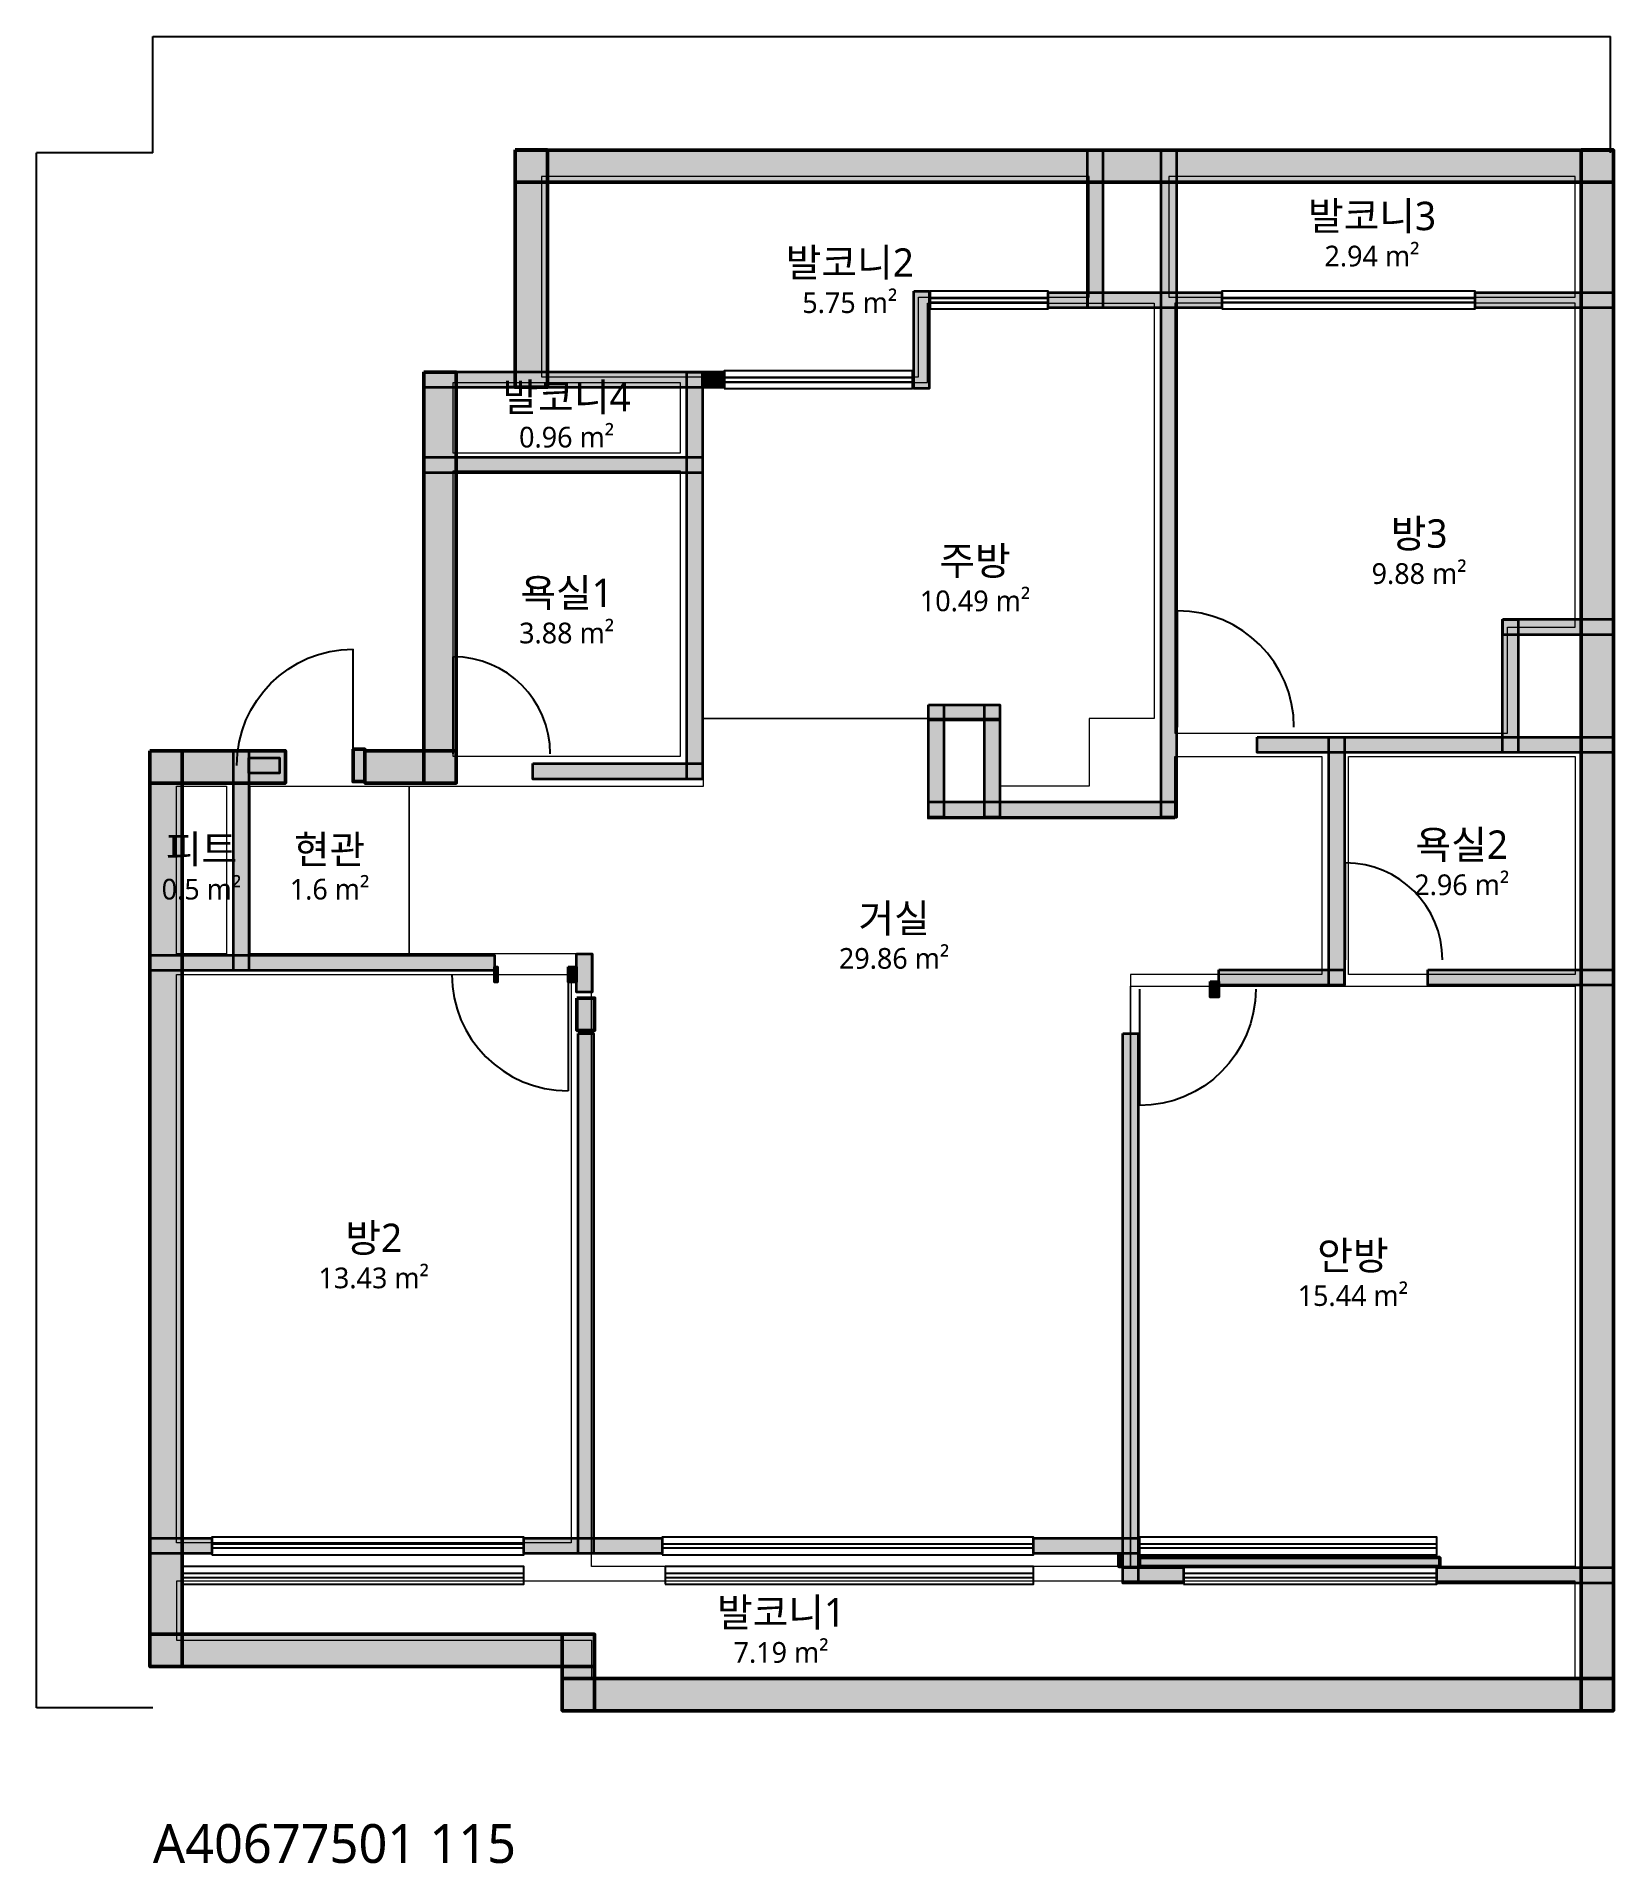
# Model space of a CAD drawing. Header units: millimetres. Extents: x -900 to 11301, y -1204 to 12931.
import ezdxf

# ---------------------------------------------------------------- set-up
doc = ezdxf.new("R2010")
doc.units = ezdxf.units.MM
for name, color, linetype, lineweight in [('A-ANNO-DIMS', 3, 'Continuous', 13), ('A-AREA', 9, 'Continuous', 13), ('A-AREA-IDEN', 7, 'Continuous', 18), ('A-DOOR', 4, 'Continuous', 25), ('A-GLAZ', 5, 'Continuous', 25), ('A-WALL-EXTR', 7, 'Continuous', 50), ('A-WALL-PATT', 8, 'Continuous', 9), ('A-WALL-PRTN', 8, 'Continuous', 35)]:
    doc.layers.add(name, color=color, linetype=linetype, lineweight=lineweight)
doc.styles.add('OpenSansCondensed-Light', font='OpenSansCondensed-Light.ttf')
doc.styles.get("Standard").update_dxf_attribs({"font": 'malgun.ttf'})
doc.dimstyles.new('EZDXF', dxfattribs={"dimtxt": 0.25, "dimasz": 0.175, "dimexe": 0.375, "dimexo": 0.125, "dimgap": 0.1, "dimtad": 1, "dimlfac": 100, "dimzin": 12, "dimdsep": 46, "dimtxsty": 'OpenSansCondensed-Light', "dimblk": 'ARCHTICK', "dimcen": 2.5, "dimazin": 3, "dimtfac": 0.5, "dimtmove": 2, "dimatfit": 3})

# ---------------------------------------------------------------- blocks, each defined once
blk = doc.blocks.new('JJ-DOOR-SWING')
blk.add_line((0, 0), (0, 1000))
blk.add_arc((0, 0), 1000, 0, 90)
blk = doc.blocks.new('JJ-WIN-DOUBLE')
for p, q in [((0, 120), (1000, 120)), ((0, -120), (1000, -120))]:
    blk.add_line(p, q)
blk.add_lwpolyline([(0, -500), (1000, -500), (1000, 500), (0, 500)], close=True)
blk = doc.blocks.new('_ARCHTICK')
at = {"color": 0, "linetype": 'BYBLOCK', "const_width": 0.15}
blk.add_lwpolyline([(-0.5, -0.5), (0.5, 0.5)], dxfattribs=at)

msp = doc.modelspace()

# ---------------------------------------------------------------- hatches: boundary and pattern name
at = {"layer": 'A-WALL-PATT'}
h = msp.add_hatch(color=8, dxfattribs=at)
h.dxf.hatch_style = 1
h.paths.add_polyline_path([(2802.5, 12052.9), (11301.3, 12052.9), (11301.3, 11802.9), (2802.5, 11802.9)])
h = msp.add_hatch(color=8, dxfattribs=at)
h.dxf.hatch_style = 1
h.paths.add_polyline_path([(2802.8, 12053.2), (3052.8, 12053.2), (3052.8, 10216.7), (2802.8, 10216.7)])
h = msp.add_hatch(color=8, dxfattribs=at)
h.dxf.hatch_style = 1
h.paths.add_polyline_path([(7231.1, 12053.2), (7351.1, 12053.2), (7351.1, 10831.9), (7231.1, 10831.9)])
h = msp.add_hatch(color=8, dxfattribs=at)
h.dxf.hatch_style = 1
h.paths.add_polyline_path([(7800.8, 12053.2), (7920.8, 12053.2), (7920.8, 6890.1), (7800.8, 6890.1)])
h = msp.add_hatch(color=8, dxfattribs=at)
h.dxf.hatch_style = 1
h.paths.add_polyline_path([(11051, 12053.2), (11301, 12053.2), (11301, -22.8), (11051, -22.8)])
h = msp.add_hatch(color=8, dxfattribs=at)
h.dxf.hatch_style = 1
h.paths.add_polyline_path([(5886.8, 10959.5), (6006.8, 10959.5), (6006.8, 10207.6), (5886.8, 10207.6)])
h = msp.add_hatch(color=8, dxfattribs=at)
h.dxf.hatch_style = 1
h.paths.add_polyline_path([(6926.6, 10951.1), (8270.9, 10951.1), (8270.9, 10831.1), (6926.6, 10831.1)])
h = msp.add_hatch(color=8, dxfattribs=at)
h.dxf.hatch_style = 1
h.paths.add_polyline_path([(6926.6, 10951.1), (7231.9, 10951.1), (7231.9, 10831.1), (6926.6, 10831.1)])
h = msp.add_hatch(color=8, dxfattribs=at)
h.dxf.hatch_style = 1
h.paths.add_polyline_path([(10230.4, 10951.1), (11301.3, 10951.1), (11301.3, 10831.1), (10230.4, 10831.1)])
h = msp.add_hatch(color=8, dxfattribs=at)
h.dxf.hatch_style = 1
h.paths.add_polyline_path([(2096.2, 10336), (4420.3, 10336), (4420.3, 10216), (2096.2, 10216)])
h = msp.add_hatch(color=8, dxfattribs=at)
h.dxf.hatch_style = 1
h.paths.add_polyline_path([(2096.5, 10335.2), (2346.5, 10335.2), (2346.5, 7154.4), (2096.5, 7154.4)])
h = msp.add_hatch(color=8, dxfattribs=at)
h.dxf.hatch_style = 1
h.paths.add_polyline_path([(4132.4, 10335.2), (4252.4, 10335.2), (4252.4, 7186.3), (4132.4, 7186.3)])
h = msp.add_hatch(color=8, dxfattribs=at)
h.dxf.hatch_style = 1
h.paths.add_polyline_path([(4251.6, 10336), (4420.3, 10336), (4420.3, 10216), (4251.6, 10216)])
h = msp.add_hatch(color=8, dxfattribs=at)
h.dxf.hatch_style = 1
h.paths.add_polyline_path([(2096.2, 9675.2), (4251.6, 9675.2), (4251.6, 9555.2), (2096.2, 9555.2)])
h = msp.add_hatch(color=8, dxfattribs=at)
h.dxf.hatch_style = 1
h.paths.add_polyline_path([(10443.8, 8421.3), (10563.8, 8421.3), (10563.8, 7391.4), (10443.8, 7391.4)])
h = msp.add_hatch(color=8, dxfattribs=at)
h.dxf.hatch_style = 1
h.paths.add_polyline_path([(10444.6, 8422), (11301.3, 8422), (11301.3, 8302), (10444.6, 8302)])
h = msp.add_hatch(color=8, dxfattribs=at)
h.dxf.hatch_style = 1
h.paths.add_polyline_path([(6000.8, 7760.5), (6120.8, 7760.5), (6120.8, 6890.1), (6000.8, 6890.1)])
h = msp.add_hatch(color=8, dxfattribs=at)
h.dxf.hatch_style = 1
h.paths.add_polyline_path([(6001.5, 7761.3), (6552.9, 7761.3), (6552.9, 7641.3), (6001.5, 7641.3)])
h = msp.add_hatch(color=8, dxfattribs=at)
h.dxf.hatch_style = 1
h.paths.add_polyline_path([(6433.7, 7760.5), (6553.7, 7760.5), (6553.7, 6890.1), (6433.7, 6890.1)])
h = msp.add_hatch(color=8, dxfattribs=at)
h.dxf.hatch_style = 1
h.paths.add_polyline_path([(8544.3, 7510.6), (11301.3, 7510.6), (11301.3, 7390.6), (8544.3, 7390.6)])
h = msp.add_hatch(color=8, dxfattribs=at)
h.dxf.hatch_style = 1
h.paths.add_polyline_path([(9099.5, 7509.9), (9219.5, 7509.9), (9219.5, 5591.4), (9099.5, 5591.4)])
h = msp.add_hatch(color=8, dxfattribs=at)
h.dxf.hatch_style = 1
h.paths.add_polyline_path([(-22.8, 7404.8), (1025.3, 7404.8), (1025.3, 7154.8), (-22.8, 7154.8)])
h = msp.add_hatch(color=8, dxfattribs=at)
h.dxf.hatch_style = 1
h.paths.add_polyline_path([(-22.5, 7405.1), (227.5, 7405.1), (227.5, 319), (-22.5, 319)])
h = msp.add_hatch(color=8, dxfattribs=at)
h.dxf.hatch_style = 1
h.paths.add_polyline_path([(623.5, 7405.1), (743.5, 7405.1), (743.5, 5705.3), (623.5, 5705.3)])
h = msp.add_hatch(color=8, dxfattribs=at)
h.dxf.hatch_style = 1
h.paths.add_polyline_path([(742.8, 7351.1), (979.7, 7351.1), (979.7, 7231.1), (742.8, 7231.1)])
h = msp.add_hatch(color=8, dxfattribs=at)
h.dxf.hatch_style = 1
h.paths.add_polyline_path([(1549.4, 7416.1), (1640.5, 7416.1), (1640.5, 7166.1), (1549.4, 7166.1)])
h = msp.add_hatch(color=8, dxfattribs=at)
h.dxf.hatch_style = 1
h.paths.add_polyline_path([(1640.5, 7404.8), (2346.8, 7404.8), (2346.8, 7154.8), (1640.5, 7154.8)])
h = msp.add_hatch(color=8, dxfattribs=at)
h.dxf.hatch_style = 1
h.paths.add_polyline_path([(2939.2, 7305.6), (4251.6, 7305.6), (4251.6, 7185.6), (2939.2, 7185.6)])
h = msp.add_hatch(color=8, dxfattribs=at)
h.dxf.hatch_style = 1
h.paths.add_polyline_path([(6001.5, 7009.4), (7920, 7009.4), (7920, 6889.4), (6001.5, 6889.4)])
h = msp.add_hatch(color=8, dxfattribs=at)
h.dxf.hatch_style = 1
h.paths.add_polyline_path([(-22.8, 5824.6), (2643, 5824.6), (2643, 5704.6), (-22.8, 5704.6)])
h = msp.add_hatch(color=8, dxfattribs=at)
h.dxf.hatch_style = 1
h.paths.add_polyline_path([(3278, 5832.9), (3398, 5832.9), (3398, 5536.7), (3278, 5536.7)])
h = msp.add_hatch(color=8, dxfattribs=at)
h.dxf.hatch_style = 1
h.paths.add_polyline_path([(2643, 5733.4), (2665.8, 5733.4), (2665.8, 5613.4), (2643, 5613.4)])
h = msp.add_hatch(color=8, dxfattribs=at)
h.dxf.hatch_style = 1
h.paths.add_polyline_path([(3212.7, 5733.4), (3278.7, 5733.4), (3278.7, 5613.4), (3212.7, 5613.4)])
h = msp.add_hatch(color=8, dxfattribs=at)
h.dxf.hatch_style = 1
h.paths.add_polyline_path([(8248.1, 5710.6), (9218.7, 5710.6), (9218.7, 5590.6), (8248.1, 5590.6)])
h = msp.add_hatch(color=8, dxfattribs=at)
h.dxf.hatch_style = 1
h.paths.add_polyline_path([(9865.8, 5710.6), (11301.3, 5710.6), (11301.3, 5590.6), (9865.8, 5590.6)])
h = msp.add_hatch(color=8, dxfattribs=at)
h.dxf.hatch_style = 1
h.paths.add_polyline_path([(8179.8, 5619.5), (8248.1, 5619.5), (8248.1, 5499.5), (8179.8, 5499.5)])
h = msp.add_hatch(color=8, dxfattribs=at)
h.dxf.hatch_style = 1
h.paths.add_polyline_path([(3281, 5491.1), (3417.7, 5491.1), (3417.7, 5240.5), (3281, 5240.5)])
h = msp.add_hatch(color=8, dxfattribs=at)
h.dxf.hatch_style = 1
h.paths.add_polyline_path([(3289.4, 5217.7), (3409.4, 5217.7), (3409.4, 1193.9), (3289.4, 1193.9)])
h = msp.add_hatch(color=8, dxfattribs=at)
h.dxf.hatch_style = 1
h.paths.add_polyline_path([(7504.6, 5217.7), (7624.6, 5217.7), (7624.6, 966.1), (7504.6, 966.1)])
h = msp.add_hatch(color=8, dxfattribs=at)
h.dxf.hatch_style = 1
h.paths.add_polyline_path([(-22.8, 1313.2), (455.7, 1313.2), (455.7, 1193.2), (-22.8, 1193.2)])
h = msp.add_hatch(color=8, dxfattribs=at)
h.dxf.hatch_style = 1
h.paths.add_polyline_path([(227.8, 1313.2), (455.7, 1313.2), (455.7, 1193.2), (227.8, 1193.2)])
h = msp.add_hatch(color=8, dxfattribs=at)
h.dxf.hatch_style = 1
h.paths.add_polyline_path([(2870.9, 1313.2), (3941.8, 1313.2), (3941.8, 1193.2), (2870.9, 1193.2)])
h = msp.add_hatch(color=8, dxfattribs=at)
h.dxf.hatch_style = 1
h.paths.add_polyline_path([(6812.7, 1313.2), (7623.8, 1313.2), (7623.8, 1193.2), (6812.7, 1193.2)])
h = msp.add_hatch(color=8, dxfattribs=at)
h.dxf.hatch_style = 1
h.paths.add_polyline_path([(7473.4, 1184.8), (7496.2, 1184.8), (7496.2, 1093.7), (7473.4, 1093.7)])
h = msp.add_hatch(color=8, dxfattribs=at)
h.dxf.hatch_style = 1
h.paths.add_polyline_path([(7632.9, 1162), (9957, 1162), (9957, 1093.7), (7632.9, 1093.7)])
h = msp.add_hatch(color=8, dxfattribs=at)
h.dxf.hatch_style = 1
h.paths.add_polyline_path([(7505.3, 1085.3), (7974.7, 1085.3), (7974.7, 965.3), (7505.3, 965.3)])
h = msp.add_hatch(color=8, dxfattribs=at)
h.dxf.hatch_style = 1
h.paths.add_polyline_path([(9934.2, 1085.3), (11301.3, 1085.3), (11301.3, 965.3), (9934.2, 965.3)])
h = msp.add_hatch(color=8, dxfattribs=at)
h.dxf.hatch_style = 1
h.paths.add_polyline_path([(-22.8, 569.3), (3417.7, 569.3), (3417.7, 319.3), (-22.8, 319.3)])
h = msp.add_hatch(color=8, dxfattribs=at)
h.dxf.hatch_style = 1
h.paths.add_polyline_path([(3167.4, 569.6), (3417.4, 569.6), (3417.4, -22.8), (3167.4, -22.8)])
h = msp.add_hatch(color=8, dxfattribs=at)
h.dxf.hatch_style = 1
h.paths.add_polyline_path([(3167.1, 227.5), (11301.3, 227.5), (11301.3, -22.5), (3167.1, -22.5)])

# ---------------------------------------------------------------- linework, layer by layer
at = {"layer": 'A-AREA'}
for points in [[(3007.6, 11848.1), (3007.6, 10298.7), (5924.1, 10298.7), (5924.1, 10913.9), (7245.6, 10913.9), (7245.6, 11848.1)], [(7860.8, 11848.1), (7860.8, 10913.9), (11005.1, 10913.9), (11005.1, 11848.1)], [(7245.6, 7655.7), (7245.6, 7131.6), (6562, 7131.6), (6562, 7655.7), (4260.8, 7655.7), (4260.8, 10253.2), (5992.4, 10253.2), (5992.4, 10868.4), (7746.8, 10868.4), (7746.8, 7655.7)], [(7906.3, 10868.4), (7906.3, 7541.8), (10481, 7541.8), (10481, 8362), (11005.1, 8362), (11005.1, 10868.4)], [(4078.5, 9706.3), (2324.1, 9706.3), (2324.1, 10253.2), (4078.5, 10253.2)], [(2324.1, 7359.5), (2324.1, 9569.6), (4078.5, 9569.6), (4078.5, 7359.5)], [(7906.3, 6881), (7906.3, 7359.5), (9045.6, 7359.5), (9045.6, 5673.4), (7564.6, 5673.4), (7564.6, 1093.7), (3394.9, 1093.7), (3394.9, 5832.9), (1982.3, 5832.9), (1982.3, 7131.6), (4260.8, 7131.6), (4260.8, 7655.7), (5992.4, 7655.7), (5992.4, 6881)], [(11005.1, 5673.4), (9250.6, 5673.4), (9250.6, 7359.5), (11005.1, 7359.5)], [(182.3, 5832.9), (182.3, 7131.6), (569.6, 7131.6), (569.6, 5832.9)], [(751.9, 5832.9), (751.9, 7131.6), (1982.3, 7131.6), (1982.3, 5832.9)], [(182.3, 1275.9), (182.3, 5673.4), (3235.4, 5673.4), (3235.4, 1275.9)], [(11005.1, 1093.7), (7564.6, 1093.7), (7564.6, 5582.3), (11005.1, 5582.3)], [(182.3, 979.7), (182.3, 524.1), (3394.9, 524.1), (3394.9, 227.8), (11005.1, 227.8), (11005.1, 979.7)]]:
    msp.add_lwpolyline(points, close=True, dxfattribs=at)
at = {"layer": 'A-WALL-EXTR'}
for points in [[(2802.5, 12052.9), (11301.3, 12052.9), (11301.3, 11802.9), (2802.5, 11802.9)], [(2802.8, 12053.2), (3052.8, 12053.2), (3052.8, 10216.7), (2802.8, 10216.7)], [(11051, 12053.2), (11301, 12053.2), (11301, -22.8), (11051, -22.8)], [(2096.5, 10335.2), (2346.5, 10335.2), (2346.5, 7154.4), (2096.5, 7154.4)], [(-22.8, 7404.8), (1025.3, 7404.8), (1025.3, 7154.8), (-22.8, 7154.8)], [(-22.5, 7405.1), (227.5, 7405.1), (227.5, 319), (-22.5, 319)], [(1549.4, 7416.1), (1640.5, 7416.1), (1640.5, 7166.1), (1549.4, 7166.1)], [(1640.5, 7404.8), (2346.8, 7404.8), (2346.8, 7154.8), (1640.5, 7154.8)], [(3281, 5491.1), (3417.7, 5491.1), (3417.7, 5240.5), (3281, 5240.5)], [(7473.4, 1184.8), (7496.2, 1184.8), (7496.2, 1093.7), (7473.4, 1093.7)], [(7632.9, 1162), (9957, 1162), (9957, 1093.7), (7632.9, 1093.7)], [(-22.8, 569.3), (3417.7, 569.3), (3417.7, 319.3), (-22.8, 319.3)], [(3167.4, 569.6), (3417.4, 569.6), (3417.4, -22.8), (3167.4, -22.8)], [(3167.1, 227.5), (11301.3, 227.5), (11301.3, -22.5), (3167.1, -22.5)]]:
    msp.add_lwpolyline(points, close=True, dxfattribs=at)
at = {"layer": 'A-WALL-PRTN'}
for points in [[(7231.1, 12053.2), (7351.1, 12053.2), (7351.1, 10831.9), (7231.1, 10831.9)], [(7800.8, 12053.2), (7920.8, 12053.2), (7920.8, 6890.1), (7800.8, 6890.1)], [(5886.8, 10959.5), (6006.8, 10959.5), (6006.8, 10207.6), (5886.8, 10207.6)], [(6926.6, 10951.1), (8270.9, 10951.1), (8270.9, 10831.1), (6926.6, 10831.1)], [(6926.6, 10951.1), (7231.9, 10951.1), (7231.9, 10831.1), (6926.6, 10831.1)], [(10230.4, 10951.1), (11301.3, 10951.1), (11301.3, 10831.1), (10230.4, 10831.1)], [(2096.2, 10336), (4420.3, 10336), (4420.3, 10216), (2096.2, 10216)], [(4132.4, 10335.2), (4252.4, 10335.2), (4252.4, 7186.3), (4132.4, 7186.3)], [(4251.6, 10336), (4420.3, 10336), (4420.3, 10216), (4251.6, 10216)], [(2096.2, 9675.2), (4251.6, 9675.2), (4251.6, 9555.2), (2096.2, 9555.2)], [(10443.8, 8421.3), (10563.8, 8421.3), (10563.8, 7391.4), (10443.8, 7391.4)], [(10444.6, 8422), (11301.3, 8422), (11301.3, 8302), (10444.6, 8302)], [(6000.8, 7760.5), (6120.8, 7760.5), (6120.8, 6890.1), (6000.8, 6890.1)], [(6001.5, 7761.3), (6552.9, 7761.3), (6552.9, 7641.3), (6001.5, 7641.3)], [(6433.7, 7760.5), (6553.7, 7760.5), (6553.7, 6890.1), (6433.7, 6890.1)], [(8544.3, 7510.6), (11301.3, 7510.6), (11301.3, 7390.6), (8544.3, 7390.6)], [(9099.5, 7509.9), (9219.5, 7509.9), (9219.5, 5591.4), (9099.5, 5591.4)], [(623.5, 7405.1), (743.5, 7405.1), (743.5, 5705.3), (623.5, 5705.3)], [(742.8, 7351.1), (979.7, 7351.1), (979.7, 7231.1), (742.8, 7231.1)], [(2939.2, 7305.6), (4251.6, 7305.6), (4251.6, 7185.6), (2939.2, 7185.6)], [(6001.5, 7009.4), (7920, 7009.4), (7920, 6889.4), (6001.5, 6889.4)], [(-22.8, 5824.6), (2643, 5824.6), (2643, 5704.6), (-22.8, 5704.6)], [(3278, 5832.9), (3398, 5832.9), (3398, 5536.7), (3278, 5536.7)], [(2643, 5733.4), (2665.8, 5733.4), (2665.8, 5613.4), (2643, 5613.4)], [(3212.7, 5733.4), (3278.7, 5733.4), (3278.7, 5613.4), (3212.7, 5613.4)], [(8248.1, 5710.6), (9218.7, 5710.6), (9218.7, 5590.6), (8248.1, 5590.6)], [(9865.8, 5710.6), (11301.3, 5710.6), (11301.3, 5590.6), (9865.8, 5590.6)], [(8179.8, 5619.5), (8248.1, 5619.5), (8248.1, 5499.5), (8179.8, 5499.5)], [(3289.4, 5217.7), (3409.4, 5217.7), (3409.4, 1193.9), (3289.4, 1193.9)], [(7504.6, 5217.7), (7624.6, 5217.7), (7624.6, 966.1), (7504.6, 966.1)], [(-22.8, 1313.2), (455.7, 1313.2), (455.7, 1193.2), (-22.8, 1193.2)], [(227.8, 1313.2), (455.7, 1313.2), (455.7, 1193.2), (227.8, 1193.2)], [(2870.9, 1313.2), (3941.8, 1313.2), (3941.8, 1193.2), (2870.9, 1193.2)], [(6812.7, 1313.2), (7623.8, 1313.2), (7623.8, 1193.2), (6812.7, 1193.2)], [(7505.3, 1085.3), (7974.7, 1085.3), (7974.7, 965.3), (7505.3, 965.3)], [(9934.2, 1085.3), (11301.3, 1085.3), (11301.3, 965.3), (9934.2, 965.3)]]:
    msp.add_lwpolyline(points, close=True, dxfattribs=at)

# ---------------------------------------------------------------- block references
at = {"layer": 'A-DOOR'}
for p, xscale, yscale in [((7929.1, 7587.3), 0.9, 0.9), ((2324.1, 7382.3), 0.75, 0.75), ((9227.9, 5787.3), 0.75, 0.75), ((7632.9, 5559.5), 0.9, -0.9)]:
    msp.add_blockref('JJ-DOOR-SWING', p, dxfattribs=dict(at, xscale=xscale, yscale=yscale))
at = {"layer": 'A-DOOR', "xscale": 0.9, "rotation": 180}
for p, yscale in [((1549.4, 7291.1), -0.9), ((3212.7, 5673.4), 0.9)]:
    msp.add_blockref('JJ-DOOR-SWING', p, dxfattribs=dict(at, yscale=yscale))
at = {"layer": 'A-GLAZ', "yscale": 0.13670892322290146}
for p, xscale in [((6015.2, 10891.1), 0.9114000000000005), ((8270.9, 10891.1), 1.9595), ((4420.3, 10276), 1.4581999999999997), ((455.7, 1253.2), 2.4152000000000005), ((3941.8, 1253.2), 2.8709), ((7632.9, 1253.2), 2.3013000000000012), ((227.8, 1025.3), 2.6431), ((3964.6, 1025.3), 2.8481), ((7974.7, 1025.3), 1.959500000000001)]:
    msp.add_blockref('JJ-WIN-DOUBLE', p, dxfattribs=dict(at, xscale=xscale))

# ---------------------------------------------------------------- texts
at = {"layer": 'A-AREA-IDEN'}
for s, insert, char_height, attachment_point in [('발코니3', (9432.95, 11531), 220, 5), ('발코니2', (5392.43333, 11170.23333), 220, 5), ('2.94 m²', (9432.95, 11231), 160, 5), ('5.75 m²', (5392.43333, 10870.23333), 160, 5), ('발코니4', (3201.3, 10129.75), 220, 5), ('0.96 m²', (3201.3, 9829.75), 160, 5), ('방3', (9797.46667, 9074.06667), 220, 5), ('주방', (6361.52, 8862.92), 220, 5), ('욕실1', (3201.3, 8614.55), 220, 5), ('9.88 m²', (9797.46667, 8774.06667), 160, 5), ('10.49 m²', (6361.52, 8562.92), 160, 5), ('3.88 m²', (3201.3, 8314.55), 160, 5), ('욕실2', (10127.85, 6666.45), 220, 5), ('피트', (375.95, 6632.25), 220, 5), ('현관', (1367.1, 6632.25), 220, 5), ('0.5 m²', (375.95, 6332.25), 160, 5), ('1.6 m²', (1367.1, 6332.25), 160, 5), ('2.96 m²', (10127.85, 6366.45), 160, 5), ('거실', (5735.27143, 6096.82857), 220, 5), ('29.86 m²', (5735.27143, 5796.82857), 160, 5), ('방2', (1708.85, 3624.65), 220, 5), ('안방', (9284.85, 3488), 220, 5), ('13.43 m²', (1708.85, 3324.65), 160, 5), ('15.44 m²', (9284.85, 3188), 160, 5), ('발코니1', (4860.76667, 727.2), 220, 5), ('7.19 m²', (4860.76667, 427.2), 160, 5), ('A40677501 115', (0, -900), 300, 1)]:
    msp.add_mtext(s, dxfattribs=dict(at, insert=insert, char_height=char_height, attachment_point=attachment_point))

# ---------------------------------------------------------------- dimensions: what is measured, and where the dimension line sits
at = {"layer": 'A-ANNO-DIMS'}
msp.add_linear_dim(base=(0, 12930.38524), p1=(0, 12030.38524), p2=(11278.48617, 12030.38524), dimstyle='EZDXF', dxfattribs=at).render()
msp.add_linear_dim(base=(-900, 0), p1=(0, 0), p2=(0, 12030.3852436153), angle=90, dimstyle='EZDXF', dxfattribs=at).render()

doc.saveas('drawing.dxf')
